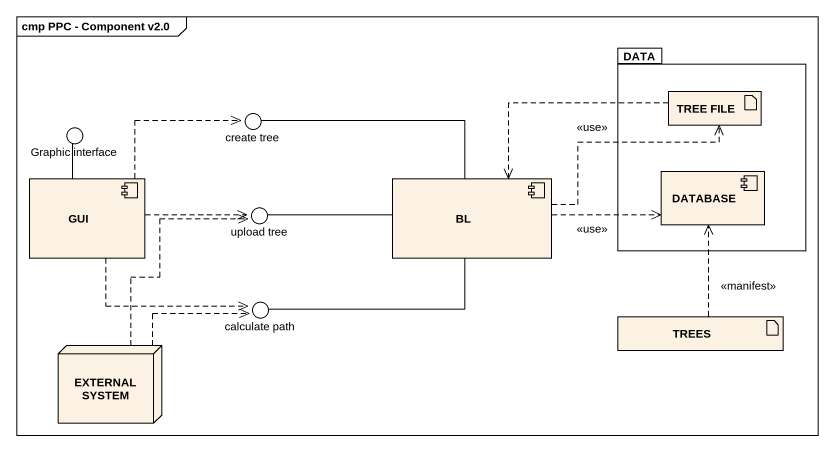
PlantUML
@startuml
mainframe cmp PPC - Component v2.0
package DATA {
  artifact "TREE FILE" as TREE_FILE
  component "DATABASE" as DATABASE_
}
() "Graphic interface" as Graphic_interface
() "create tree" as create_tree
component GUI
component BL
() "upload tree" as upload_tree
() "calculate path" as calculate_path
artifact TREES
node "EXTERNAL SYSTEM" as EXTERNAL_SYSTEM
TREE_FILE .left.> BL
GUI -up- Graphic_interface
GUI .right.> create_tree
GUI .right.> upload_tree
GUI .right.> calculate_path
BL .right.> TREE_FILE : <<use>>
BL -left- create_tree
BL .right.> DATABASE_ : <<use>>
BL -left- upload_tree
BL -left- calculate_path
TREES .up.> DATABASE_ : <<manifest>>
EXTERNAL_SYSTEM .up.> upload_tree
EXTERNAL_SYSTEM .right.> calculate_path
@enduml
